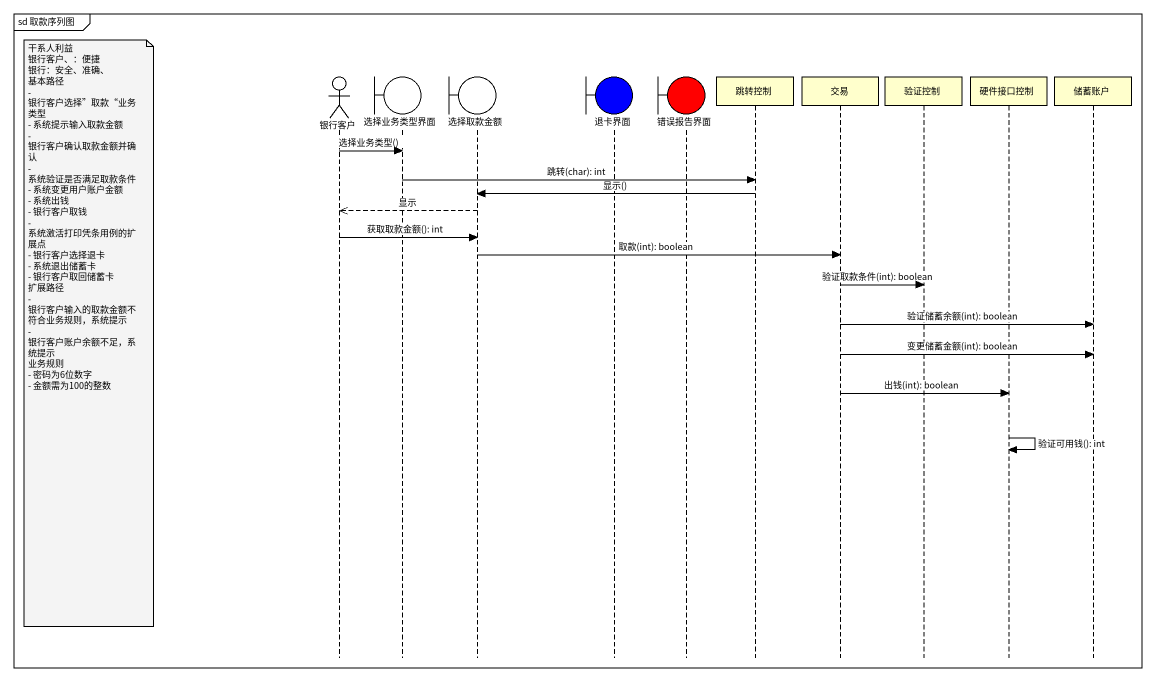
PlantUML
@startuml
mainframe sd 取款序列图
hide footbox
actor 银行客户
boundary 选择业务类型界面
boundary 选择取款金额
boundary 退卡界面 #0000FF
boundary 错误报告界面 #FF0000
participant 跳转控制
participant 交易
participant 验证控制
participant 硬件接口控制
participant 储蓄账户

银行客户 -> 选择业务类型界面 : 选择业务类型()
选择业务类型界面 -> 跳转控制 : 跳转(char): int
跳转控制 -> 选择取款金额 : 显示()
选择取款金额 -->> 银行客户 : 显示
银行客户 -> 选择取款金额 : 获取取款金额(): int
选择取款金额 -> 交易 : 取款(int): boolean
交易 -> 验证控制 : 验证取款条件(int): boolean
交易 -> 储蓄账户 : 验证储蓄余额(int): boolean
note left of 银行客户
  干系人利益
  银行客户、：便捷
  银行：安全、准确、
  基本路径
  - 银行客户选择”取款“业务类型
  - 系统提示输入取款金额
  - 银行客户确认取款金额并确认
  - 系统验证是否满足取款条件
  - 系统变更用户账户金额
  - 系统出钱
  - 银行客户取钱
  - 系统激活打印凭条用例的扩展点
  - 银行客户选择退卡
  - 系统退出储蓄卡
  - 银行客户取回储蓄卡
  扩展路径
  - 银行客户输入的取款金额不符合业务规则，系统提示
  - 银行客户账户余额不足，系统提示
  业务规则
  - 密码为6位数字
  - 金额需为100的整数
end note
交易 -> 储蓄账户 : 变更储蓄金额(int): boolean
交易 -> 硬件接口控制 : 出钱(int): boolean
硬件接口控制 -> 硬件接口控制 : 验证可用钱(): int
@enduml
